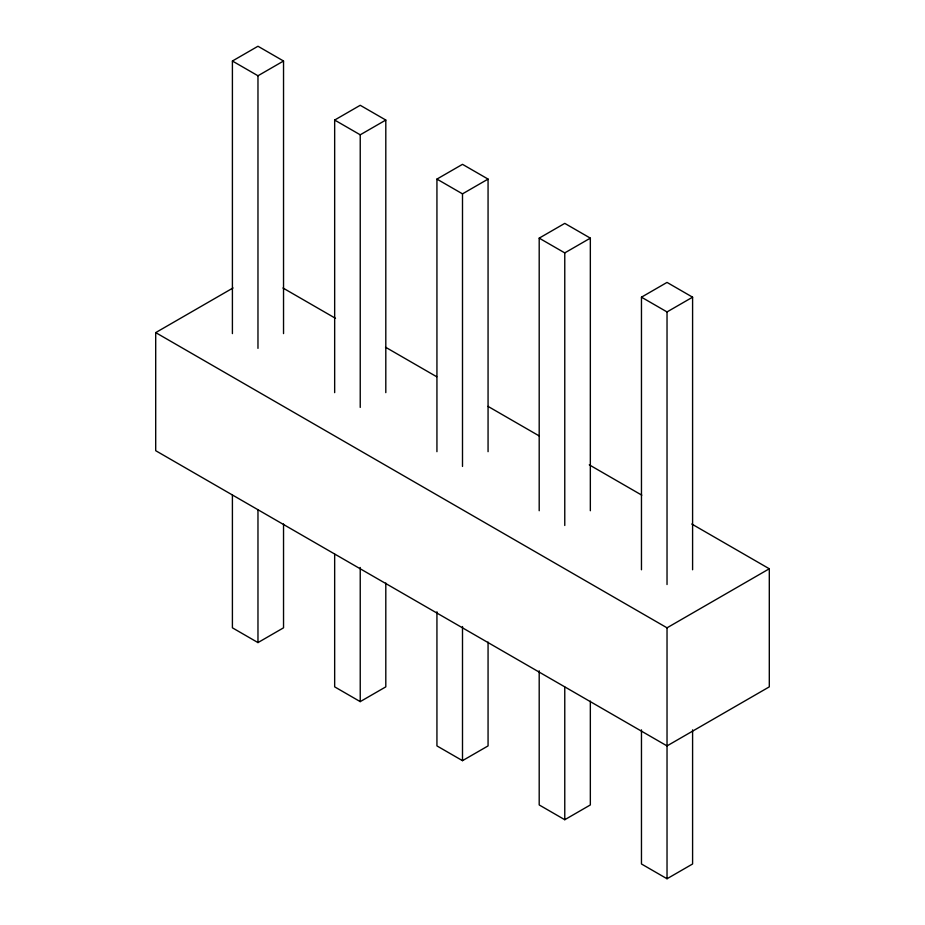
<?xml version="1.0" encoding="UTF-8"?>
<svg xmlns="http://www.w3.org/2000/svg" width="925" height="925" viewBox="0 0 925 925"><rect width="100%" height="100%" fill="white"/><g stroke="black" fill="none" stroke-linecap="round" stroke-linejoin="round"><path stroke-width="1.39" d="M232.406 333.601L232.406 61.015L257.971 46.25L283.536 61.015L283.536 333.601M232.406 61.015L257.971 75.769L283.536 61.015M334.665 392.639L334.665 120.053L360.23 105.288L385.806 120.053L385.806 392.639M334.665 120.053L360.23 134.807L385.806 120.053M691.784 524.024L769.299 568.771L769.299 686.859L667.029 745.908L155.701 450.695L155.701 332.607L233.031 287.964M436.935 451.678L436.935 179.092L462.5 164.338L488.065 179.092L488.065 451.678M436.935 179.092L462.5 193.857L488.065 179.092M539.194 510.727L539.194 238.141L564.77 223.376L590.335 238.141L590.335 510.727M539.194 238.141L564.77 252.895L590.335 238.141M641.464 569.765L641.464 297.179L667.029 282.414L692.594 297.179L692.594 569.765M641.464 297.179L667.029 311.933L692.594 297.179M232.406 495.129L232.406 627.821L257.971 642.586L283.536 627.821L283.536 523.978M334.665 554.179L334.665 686.859L360.23 701.624L385.806 686.859L385.806 583.016M155.701 332.607L667.029 627.821L769.299 568.771M436.935 611.772L436.935 745.908L462.5 760.662L488.065 745.908L488.065 642.066M539.194 670.822L539.194 804.947L564.77 819.712L590.335 804.947L590.335 701.104M641.464 729.86L641.464 863.985L667.029 878.75L692.594 863.985L692.594 729.86M282.969 287.999L335.486 318.316M385.494 347.187L436.75 376.776M488.007 406.376L539.263 435.964M589.271 464.836L641.777 495.153M667.029 311.933L667.029 584.531M667.029 627.821L667.029 878.75M564.77 252.895L564.77 525.481M564.77 687.021L564.77 819.712M462.5 193.857L462.5 466.443M462.5 626.537L462.5 760.662M360.23 134.807L360.23 407.405M360.23 567.488L360.23 701.624M257.971 75.769L257.971 348.355M257.971 509.895L257.971 642.586"/></g></svg>
